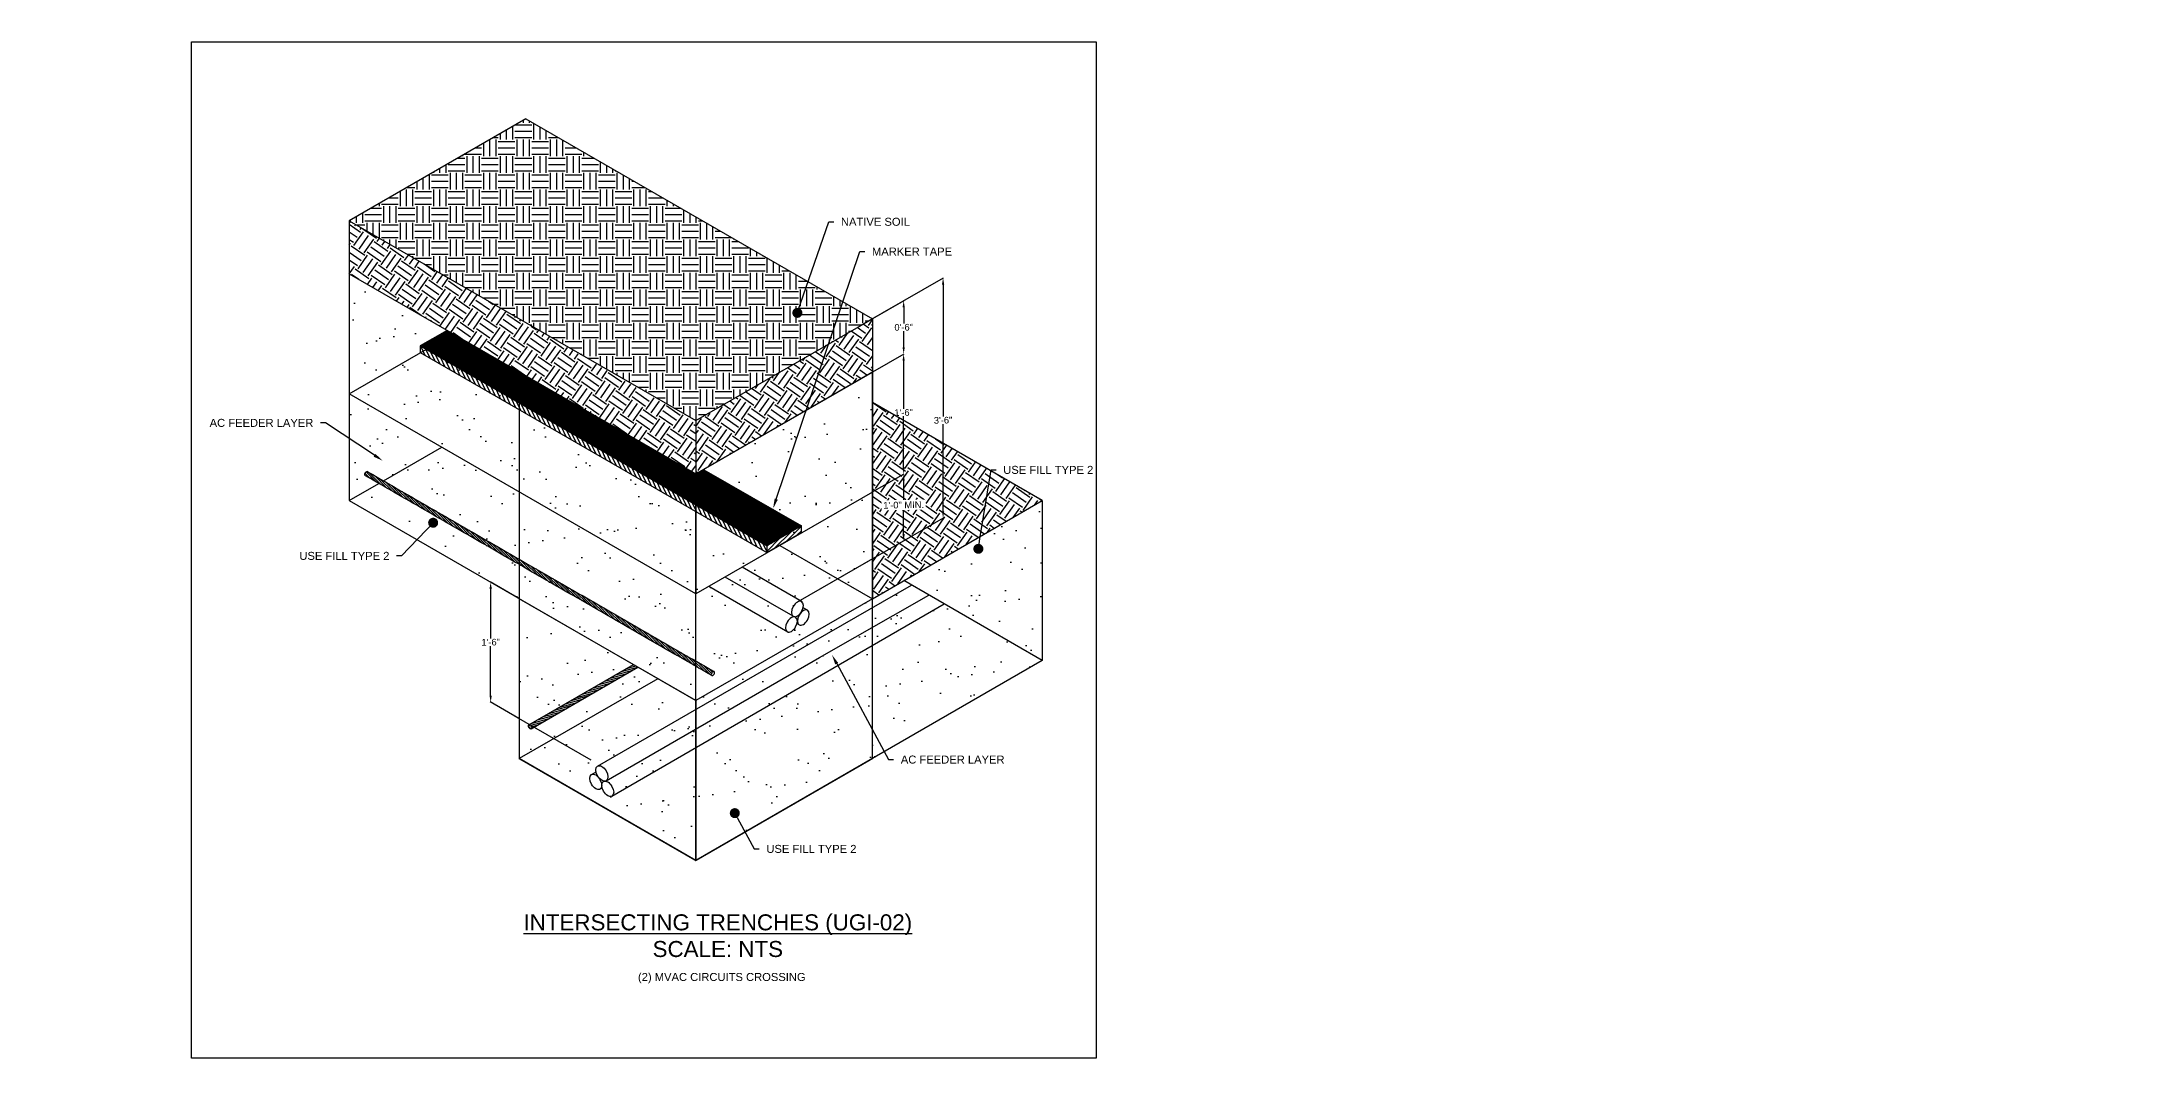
# Model space of a CAD drawing. Header units: feet. Extents: x -17 to 1425, y -283 to 55.
# Drawn here: x 1112.3 to 1425.5, y -282.5 to -130 of the extents above; entities that cross this region are included whole.
import ezdxf
from ezdxf import colors
from ezdxf.entities.mleader import LeaderData, LeaderLine
from ezdxf.math import Vec2, Vec3

# ---------------------------------------------------------------- set-up
doc = ezdxf.new("R2010")
doc.units = ezdxf.units.FT
doc.header["$MEASUREMENT"] = 0
for name, color, linetype in [('E-CABL-ACMV', 1, 'AC_CABLE'), ('E-CABL-UG2', 142, 'GROUND_WIRE_G2'), ('E-MRKR-TREN', 6, 'Continuous'), ('E-TREN', 3, 'Continuous'), ('E-TREN-HATCH', 254, 'Continuous'), ('G-ANNO-TEXT', 1, 'Continuous'), ('G-DIMS', 7, 'Continuous'), ('text', 1, 'Continuous')]:
    doc.layers.add(name, color=color, linetype=linetype)
doc.layers.add('G-NPLT', color=67, linetype='Continuous', plot=False)
doc.styles.add('NEI-A', font='arial.ttf')
doc.styles.get("Standard").update_dxf_attribs({"font": 'arial.ttf'})
doc.linetypes.add('AC_CABLE', pattern='A,1,-0.2,["AC",Standard,S=0.1,R=0,X=-0.1,Y=-0.05],-0.2', length=1.4)
doc.linetypes.add('GROUND_WIRE_G2', pattern='A,1,-0.2,["G2",Standard,S=0.1,R=0,X=-0.1,Y=-0.05],-0.2', length=1.4)
doc.dimstyles.new('NEI-A', dxfattribs={"dimtxt": 0.1, "dimasz": 0.125, "dimexe": 0.0625, "dimexo": 0.0625, "dimgap": 0.0625, "dimtad": 0, "dimtih": 1, "dimtoh": 1, "dimdec": 4, "dimzin": 3, "dimdsep": 46, "dimlunit": 4, "dimtxsty": 'NEI-A', "dimcen": 0, "dimadec": 0, "dimazin": 0, "dimtfac": 0.75, "dimtdec": 4, "dimtofl": 0, "dimtmove": 0, "dimatfit": 3, "dimfxl": 1, "dimfrac": 1, "dimtolj": 1, "dimtzin": 0, "dimarcsym": 0})
pattern_1 = [(55, (-6082656.7526, -2152754.352), (-0.6139390198, 3.4818212016), [2.5, -2.5]), (55, (-6082657.5206, -2152753.8142), (-0.6139390198, 3.4818212016), [2.5, -2.5]), (55, (-6082658.2885, -2152753.2765), (-0.6139390198, 3.4818212016), [2.5, -2.5]), (145, (-6082658.3653, -2152752.8413), (-3.4818212016, -0.6139390198), [2.5, -2.5]), (145, (-6082657.8275, -2152752.0733), (-3.4818212016, -0.6139390198), [2.5, -2.5]), (145, (-6082657.2898, -2152751.3054), (-3.4818212016, -0.6139390198), [2.5, -2.5])]
pattern_2 = [(37.5, (-6082656.7526, -2152754.352), (-0.2519734324, 7.707295076), [0, -6.08, 0, -6.8, 0, -6.5]), (7.5, (-6082656.753, -2152754.352), (7.079106821, 11.288584261), [0, -3.28, 0, -5.48, 0, -2.1]), (327.5, (-6082661.6726, -2152754.352), (12.456567447, 0.022636214), [0, -2, 0, -7.2, 0, -9.4]), (317.5, (-6082661.673, -2152754.352), (12.024506418, 3.51070226), [0, -1, 0, -4.72, 0, -5.4])]

# ---------------------------------------------------------------- blocks, each defined once
blk = doc.blocks.new('*D17')
at = {"layer": 'Defpoints', "color": 0, "transparency": 16777216}
for p in [(1183.88, -213.56), (1179.6, -229.09), (1183.88, -231.56)]:
    blk.add_point(p, dxfattribs=at)
at = {"layer": 'text', "color": 0, "lineweight": -2, "transparency": 16777216}
for p, q in [((1183.82, -213.52), (1179.54, -211.05)), ((1179.6, -212.09), (1179.6, -219.51)), ((1179.6, -228.09), (1179.6, -220.66)), ((1183.82, -231.52), (1179.54, -229.05))]:
    blk.add_line(p, q, dxfattribs=at)
at = {"layer": 'text', "color": 0, "transparency": 16777216}
for points in [[(1179.43, -212.09), (1179.77, -212.09), (1179.6, -211.09)], [(1179.43, -228.09), (1179.77, -228.09), (1179.6, -229.09)]]:
    blk.add_solid(points, dxfattribs=at)
at = {"layer": 'text', "color": 0, "transparency": 16777216, "insert": (1179.6, -220.09), "char_height": 1, "attachment_point": 5, "rotation": 1, "style": 'NEI-A'}
blk.add_mtext('\\A1;1\'-6"', dxfattribs=at)
blk = doc.blocks.new('*D18')
at = {"layer": 'Defpoints', "color": 0, "transparency": 16777216}
for p in [(1236.84, -171.56), (1241.54, -176.85), (1236.84, -179.56)]:
    blk.add_point(p, dxfattribs=at)
at = {"layer": 'text', "color": 0, "lineweight": -2, "transparency": 16777216}
for p, q in [((1236.9, -171.52), (1241.6, -168.81)), ((1241.54, -169.85), (1241.54, -172.27)), ((1241.54, -175.85), (1241.54, -173.42)), ((1236.9, -179.52), (1241.6, -176.81))]:
    blk.add_line(p, q, dxfattribs=at)
at = {"layer": 'text', "color": 0, "transparency": 16777216}
for points in [[(1241.37, -169.85), (1241.7, -169.85), (1241.54, -168.85)], [(1241.37, -175.85), (1241.7, -175.85), (1241.54, -176.85)]]:
    blk.add_solid(points, dxfattribs=at)
at = {"layer": 'text', "color": 0, "transparency": 16777216, "insert": (1241.54, -172.85), "char_height": 1, "attachment_point": 5, "rotation": 1, "style": 'NEI-A'}
blk.add_mtext('\\A1;0\'-6"', dxfattribs=at)
blk = doc.blocks.new('*D19')
at = {"layer": 'Defpoints', "color": 0, "transparency": 16777216}
for p in [(1241.53, -176.85), (1236.84, -179.56), (1236.71, -197.64)]:
    blk.add_point(p, dxfattribs=at)
at = {"layer": 'text', "color": 0, "lineweight": -2, "transparency": 16777216}
for p, q in [((1236.9, -179.52), (1241.59, -176.81)), ((1241.53, -177.85), (1241.53, -185.05)), ((1241.53, -193.85), (1241.53, -186.2)), ((1236.77, -197.6), (1241.59, -194.81))]:
    blk.add_line(p, q, dxfattribs=at)
at = {"layer": 'text', "color": 0, "transparency": 16777216}
for points in [[(1241.36, -177.85), (1241.7, -177.85), (1241.53, -176.85)], [(1241.36, -193.85), (1241.7, -193.85), (1241.53, -194.85)]]:
    blk.add_solid(points, dxfattribs=at)
at = {"layer": 'text', "color": 0, "transparency": 16777216, "insert": (1241.53, -185.63), "char_height": 1, "attachment_point": 5, "rotation": 1, "style": 'NEI-A'}
blk.add_mtext('\\A1;1\'-6"', dxfattribs=at)
blk = doc.blocks.new('*D20')
at = {"layer": 'Defpoints', "color": 0, "transparency": 16777216}
for p in [(1235.27, -172.47), (1247.45, -201.46), (1225.66, -214.04)]:
    blk.add_point(p, dxfattribs=at)
at = {"layer": 'text', "color": 0, "lineweight": -2, "transparency": 16777216}
for p, q in [((1235.33, -172.43), (1247.51, -165.4)), ((1247.45, -166.43), (1247.45, -186.22)), ((1247.45, -200.46), (1247.45, -187.37)), ((1225.72, -214), (1247.51, -201.42))]:
    blk.add_line(p, q, dxfattribs=at)
at = {"layer": 'text', "color": 0, "transparency": 16777216}
for points in [[(1247.28, -166.43), (1247.62, -166.43), (1247.45, -165.43)], [(1247.28, -200.46), (1247.62, -200.46), (1247.45, -201.46)]]:
    blk.add_solid(points, dxfattribs=at)
at = {"layer": 'text', "color": 0, "transparency": 16777216, "insert": (1247.45, -186.79), "char_height": 1, "attachment_point": 5, "rotation": 1, "style": 'NEI-A'}
blk.add_mtext('\\A1;3\'-6"', dxfattribs=at)
blk = doc.blocks.new('_Dot')
at = {"color": 0, "linetype": 'ByBlock', "lineweight": -2}
blk.add_line((-0.5, 0), (-1, 0), dxfattribs=at)
at = {"color": 0, "linetype": 'ByBlock', "const_width": 0.5}
blk.add_lwpolyline([(-0.25, 0, 1), (0.25, 0, 1)], format="xyb", close=True, dxfattribs=at)
blk = doc.blocks.new('*D23')
at = {"layer": 'Defpoints', "color": 0, "transparency": 16777216}
for p in [(1241.53, -194.85), (1225.66, -214.04)]:
    blk.add_point(p, dxfattribs=at)
at = {"layer": 'text', "color": 0, "lineweight": -2, "transparency": 16777216}
for p, q in [((1236.77, -197.6), (1241.59, -194.81)), ((1241.53, -195.85), (1241.53, -198.93)), ((1241.53, -203.87), (1241.53, -200.08)), ((1225.72, -214), (1241.59, -204.84))]:
    blk.add_line(p, q, dxfattribs=at)
at = {"layer": 'text', "color": 0, "transparency": 16777216}
for points in [[(1241.36, -195.85), (1241.7, -195.85), (1241.53, -194.85)], [(1241.36, -203.87), (1241.7, -203.87), (1241.53, -204.87)]]:
    blk.add_solid(points, dxfattribs=at)
at = {"layer": 'text', "color": 0, "transparency": 16777216, "insert": (1241.53, -199.5), "char_height": 1, "attachment_point": 5, "rotation": 1, "style": 'NEI-A', "bg_fill": 3, "box_fill_scale": 1.25, "bg_fill_color": 256, "bg_fill_true_color": 13158600, "bg_fill_transparency": 0}
blk.add_mtext('\\A1;1\'-0" MIN.', dxfattribs=at)
at = {"layer": 'Defpoints', "color": 0, "transparency": 16777216}
blk.add_point((1236.71, -197.64), dxfattribs=at)

msp = doc.modelspace()

# ---------------------------------------------------------------- hatches: boundary and pattern name
at = {"layer": 'E-CABL-UG2', "linetype": 'Continuous'}
h = msp.add_hatch(dxfattribs=at)
h.set_pattern_fill('ANSI31', color=256, scale=2, angle=90)
h.set_pattern_definition([(135, (-6082655.77974, -2152756.93724), (-0.176776695297, -0.176776695297), [])])
edge = h.paths.add_edge_path()
edge.add_ellipse((1212.92522, -224.79403), major_axis=(-0.17181, -0.29759), ratio=0.577350269, start_angle=180.0019263, end_angle=360, ccw=False)
edge.add_spline(control_points=[(1213.09703, -224.49644), (1187.11627, -209.49644), (1161.1355, -194.49644)], knot_values=[4.141592654, 4.141592654, 4.141592654, 5.141592654, 5.141592654, 5.141592654], weights=[1, 1, 1], degree=2, periodic=0)
edge.add_spline(control_points=[(1161.1355, -194.49644), (1160.96369, -194.39724), (1160.79188, -194.69483)], knot_values=[2.570796327, 2.570796327, 2.570796327, 4.141592654, 4.141592654, 4.141592654], weights=[1, 0.707106781, 1], degree=2, periodic=0)
edge.add_spline(control_points=[(1160.79188, -194.69483), (1160.62006, -194.99242), (1160.79188, -195.09162)], knot_values=[1, 1, 1, 2.570796327, 2.570796327, 2.570796327], weights=[1, 0.707106781, 1], degree=2, periodic=0)
edge.add_spline(control_points=[(1160.79188, -195.09162), (1186.77264, -210.09162), (1212.7534, -225.09162)], knot_values=[0, 0, 0, 1, 1, 1], weights=[1, 1, 1], degree=2, periodic=0)
h = msp.add_hatch(dxfattribs=at)
h.set_pattern_fill('ANSI31', color=256, scale=2, angle=150)
h.set_pattern_definition([(195, (-6082564.53485, -2152814.64292), (0.064704761276, -0.241481456572), [])])
edge = h.paths.add_edge_path()
edge.add_line((1201.69522, -223.84332), (1201.00796, -223.44654))
edge.add_line((1201.00796, -223.44654), (1185.39475, -232.46083))
edge.add_ellipse((1185.52015, -232.78522), major_axis=(0.17181, -0.29759), ratio=0.577350269, start_angle=0, end_angle=360)
edge.add_line((1185.7792, -233.03244), (1201.69522, -223.84332))
at = {"layer": 'E-MRKR-TREN', "linetype": 'Continuous'}
h = msp.add_hatch(dxfattribs=at)
h.set_pattern_fill('ANSI31', color=256)
h.set_pattern_definition([(45, (-6082656.7526, -2152767.79199), (-0.0883883476483, 0.0883883476483), [])])
h.paths.add_polyline_path([(1173.07033, -173.31674), (1169.04155, -175.64276), (1211.04378, -199.89276), (1216.23994, -196.89276), (1211.58226, -194.20817), (1210.36135, -194.84672)])
h.paths.add_polyline_path([(1216.23994, -196.89276), (1211.04378, -199.89276), (1221.00307, -205.64276), (1226.19923, -202.64276)])
at = {"layer": 'E-MRKR-TREN'}
h = msp.add_hatch(dxfattribs=at)
h.set_pattern_fill('ANSI31', color=256, scale=4, angle=70)
h.set_pattern_definition([(115, (-6082656.7526, -2152767.792), (-0.45315389352, -0.21130913087), [])])
h.paths.add_polyline_path([(1221.00307, -206.64276), (1221.00307, -205.64276), (1169.04155, -175.64276), (1169.04155, -176.64276)])
h = msp.add_hatch(dxfattribs=at)
h.set_pattern_fill('ANSI31', color=256, scale=4)
h.set_pattern_definition([(45, (-6082656.7526, -2152767.792), (-0.353553390593, 0.353553390593), [])])
h.paths.add_polyline_path([(1221.00307, -205.64276), (1221.00307, -206.64276), (1226.19923, -203.64276), (1226.19923, -202.64276)])
at = {"layer": 'E-TREN-HATCH', "linetype": 'Continuous'}
h = msp.add_hatch(dxfattribs=at)
h.set_pattern_fill('EARTH', color=256, scale=10)
h.set_pattern_definition([(0, (-6082656.7526, -2152754.352), (2.5, 2.5), [2.5, -2.5]), (0, (-6082656.7526, -2152753.4144), (2.5, 2.5), [2.5, -2.5]), (0, (-6082656.7526, -2152752.477), (2.5, 2.5), [2.5, -2.5]), (90, (-6082656.44, -2152752.1644), (-2.5, 2.5), [2.5, -2.5]), (90, (-6082655.5026, -2152752.1644), (-2.5, 2.5), [2.5, -2.5]), (90, (-6082654.565, -2152752.1644), (-2.5, 2.5), [2.5, -2.5])])
h.paths.add_polyline_path([(1184.87942, -141.55872), (1158.39983, -156.84672), (1210.36135, -186.84672), (1236.84095, -171.55872)])
h = msp.add_hatch(dxfattribs=at)
h.set_pattern_fill('EARTH', color=256, scale=10, angle=55)
h.set_pattern_definition(pattern_1)
h.paths.add_polyline_path([(1158.39983, -164.84672), (1210.36135, -194.84672), (1210.36135, -187.05872), (1158.39983, -156.84672)])
h = msp.add_hatch(dxfattribs=at)
h.set_pattern_fill('AR-SAND', color=252, scale=4)
h.set_pattern_definition(pattern_2)
h.paths.add_polyline_path([(1158.39983, -164.84672), (1158.39983, -198.84672), (1183.88176, -213.55872), (1183.88176, -179.55872)])
h = msp.add_hatch(dxfattribs=at)
h.set_pattern_fill('EARTH', color=256, scale=10, angle=55)
h.set_pattern_definition([(55, (-6082616.773, -2152807.434), (-0.6139390198, 3.4818212016), [2.5, -2.5]), (55, (-6082617.541, -2152806.8962), (-0.6139390198, 3.4818212016), [2.5, -2.5]), (55, (-6082618.309, -2152806.3585), (-0.6139390198, 3.4818212016), [2.5, -2.5]), (145, (-6082618.3857, -2152805.9233), (-3.4818212016, -0.6139390198), [2.5, -2.5]), (145, (-6082617.848, -2152805.1553), (-3.4818212016, -0.6139390198), [2.5, -2.5]), (145, (-6082617.3103, -2152804.3874), (-3.4818212016, -0.6139390198), [2.5, -2.5])])
h.paths.add_polyline_path([(1236.84095, -171.55872), (1216.23994, -183.45272), (1210.36135, -187.05872), (1210.36135, -194.84672), (1236.84095, -179.55872)])
h = msp.add_hatch(dxfattribs=at)
h.set_pattern_fill('AR-SAND', color=252, scale=4)
h.set_pattern_definition([(37.5, (-6082702.39, -2152814.643), (-0.2519734324, 7.707295076), [0, -6.08, 0, -6.8, 0, -6.5]), (7.5, (-6082702.39, -2152814.643), (7.079106821, 11.288584261), [0, -3.28, 0, -5.48, 0, -2.1]), (327.5, (-6082707.31, -2152814.643), (12.456567447, 0.022636214), [0, -2, 0, -7.2, 0, -9.4]), (317.5, (-6082707.31, -2152814.643), (12.024506418, 3.51070226), [0, -1, 0, -4.72, 0, -5.4])])
h.paths.add_polyline_path([(1236.84095, -179.55872), (1210.36135, -195.15921), (1183.88176, -179.55872), (1183.88176, -237.55872), (1210.36135, -252.84672), (1236.84095, -237.55872)])
h = msp.add_hatch(dxfattribs=at)
h.set_pattern_fill('EARTH', color=256, scale=10, angle=55)
h.set_pattern_definition(pattern_1)
h.paths.add_polyline_path([(1236.84095, -184.13472), (1236.84095, -213.55872), (1262.32288, -198.84672)])
h = msp.add_hatch(dxfattribs=at)
h.set_pattern_fill('AR-SAND', color=252, scale=4)
h.set_pattern_definition(pattern_2)
h.paths.add_polyline_path([(1262.32288, -198.84672), (1236.84095, -213.55872), (1236.84095, -237.55872), (1262.32288, -222.84672)])

# ---------------------------------------------------------------- linework, layer by layer
at = {"layer": 'E-CABL-ACMV', "linetype": 'Continuous', "flags": 128}
for points in [[(1210.36135, -204.8534), (1210.35557, -204.85006)], [(1226.29987, -214.04482), (1217.29302, -208.84472)], [(1195.63434, -238.6696), (1228.03131, -219.9652), (1242.70336, -211.51938)], [(1224.14178, -218.55966), (1212.31892, -211.71652)], [(1224.95827, -216.19289), (1214.76195, -210.30604)], [(1196.90422, -240.86669), (1228.9265, -222.37861), (1245.29129, -213.01353)], [(1197.78715, -243.17656), (1247.60121, -214.34716)], [(1227.12875, -215.29169), (1226.4636, -214.90767)], [(1225.85888, -217.48878), (1225.53911, -217.30416)], [(1194.72287, -239.94347), (1195.41733, -239.54253)], [(1196.51728, -240.97947), (1196.6145, -240.92334)], [(1195.99275, -242.14056), (1196.31252, -241.95594)]]:
    msp.add_lwpolyline(points, dxfattribs=at)
at = {"layer": 'E-CABL-ACMV', "linetype": 'Continuous', "extrusion": (0, 0, -1)}
for centre in [(1225.60526, -215.1016), (1226.49329, -216.38994), (1224.69889, -217.42594)]:
    msp.add_ellipse(centre, major_axis=(-0.63442, -1.09884), ratio=0.577350269, dxfattribs=at)
at = {"layer": 'E-CABL-ACMV', "linetype": 'Continuous'}
for centre in [(1195.35833, -241.04172), (1196.2698, -239.76784), (1197.15274, -242.07772)]:
    msp.add_ellipse(centre, major_axis=(0.63442, -1.09884), ratio=0.577350269, dxfattribs=at)
at = {"layer": 'E-CABL-UG2', "linetype": 'Continuous', "flags": 128}
for points in [[(1185.34834, -232.48763), (1201.00796, -223.44654)], [(1185.69197, -233.08281), (1201.69522, -223.84332)]]:
    msp.add_lwpolyline(points, dxfattribs=at)
at = {"layer": 'E-CABL-UG2', "linetype": 'Continuous', "extrusion": (0, 0, -1)}
msp.add_ellipse((1212.92522, -224.79403), major_axis=(-0.17181, -0.29759), ratio=0.577350269, dxfattribs=at)
at = {"layer": 'E-CABL-UG2', "linetype": 'Continuous'}
msp.add_ellipse((1185.52015, -232.78522), major_axis=(0.17181, -0.29759), ratio=0.577350269, dxfattribs=at)
msp.add_rational_spline([(1212.7534, -225.09162), (1186.77264, -210.09162), (1160.79188, -195.09162), (1160.62006, -194.99242), (1160.79188, -194.69483), (1160.96369, -194.39724), (1161.1355, -194.49644), (1187.11627, -209.49644), (1213.09703, -224.49644)], [1, 1, 1, 0.707106781187, 1, 0.707106781187, 1, 1, 1], degree=2, knots=[0, 0, 0, 1, 1, 2.570796327, 2.570796327, 4.141592654, 4.141592654, 5.141592654, 5.141592654, 5.141592654], dxfattribs=at)
at = {"layer": 'E-MRKR-TREN', "linetype": 'Continuous', "flags": 128}
for points in [[(1173.07033, -173.31674), (1169.04155, -175.64276), (1169.04155, -176.64276)], [(1173.07033, -173.31674), (1210.37364, -194.89853), (1211.58226, -194.20817), (1226.19923, -202.64276)], [(1169.04155, -175.64276), (1221.00307, -205.64276)], [(1169.04155, -176.64276), (1221.00307, -206.64276)]]:
    msp.add_lwpolyline(points, dxfattribs=at)
msp.add_lwpolyline([(1221.00307, -205.64276), (1221.00307, -206.64276), (1226.19923, -203.64276), (1226.19923, -202.64276)], close=True, dxfattribs=at)
at = {"layer": 'E-TREN', "color": 252, "linetype": 'Continuous'}
for points in [[(1184.87942, -141.55872), (1158.39983, -156.84672)], [(1184.87942, -141.55872), (1236.84095, -171.55872)], [(1158.39983, -156.84672), (1210.36135, -186.84672)], [(1158.39983, -156.84672), (1158.39983, -198.84672)], [(1158.39983, -164.84672), (1210.36135, -194.84672)], [(1210.36135, -186.84672), (1236.84095, -171.55872)], [(1236.84095, -171.55872), (1236.84095, -213.55872)], [(1158.39983, -182.84672), (1173.98829, -173.84672)], [(1210.36135, -194.84672), (1236.84095, -179.55872)], [(1210.36135, -212.84672), (1158.39983, -182.84672)], [(1262.32288, -198.84672), (1236.84095, -184.13472)], [(1210.36135, -186.84672), (1210.36135, -212.84672)], [(1163.53513, -195.88186), (1172.25624, -190.84672)], [(1158.39983, -198.84672), (1162.84787, -196.27864)], [(1158.39983, -198.84672), (1210.36135, -228.84672)], [(1236.84095, -197.55872), (1210.36135, -212.84672)], [(1236.84095, -213.55872), (1262.32288, -198.84672), (1262.32288, -222.84672)], [(1222.98454, -205.55872), (1236.84095, -213.55872)], [(1262.32288, -222.84672), (1241.53827, -210.84672)], [(1183.88176, -213.55872), (1183.88176, -231.55872)], [(1210.36135, -228.84672), (1183.88176, -213.55872)], [(1236.84095, -213.55872), (1210.36135, -228.84672)], [(1262.32288, -222.84672), (1210.36135, -252.84672)], [(1204.66637, -225.55872), (1183.88176, -237.55872)], [(1210.36135, -228.84672), (1210.36135, -252.84672)], [(1210.36135, -252.84672), (1183.88176, -237.55872)]]:
    msp.add_lwpolyline(points, dxfattribs=at)
at = {"layer": 'E-TREN', "color": 252, "linetype": 'Continuous', "const_width": 0.2}
for points in [[(1183.88176, -179.55872), (1183.88176, -237.55872), (1210.36135, -252.84672), (1236.84095, -237.55872), (1236.84095, -179.55872)], [(1183.88176, -179.55872), (1210.36135, -194.84672)], [(1236.84095, -179.55872), (1210.36135, -194.84672)], [(1210.36135, -252.84672), (1210.36135, -194.84672)]]:
    msp.add_lwpolyline(points, dxfattribs=at)
at = {"layer": 'G-DIMS', "flags": 128}
msp.add_lwpolyline([(1183.07231, -231.09138), (1194.60243, -237.7483)], dxfattribs=at)
at = {"layer": 'G-NPLT'}
msp.add_lwpolyline([(1134.74657, -130.00529), (1270.42077, -130.00529), (1270.42077, -282.50314), (1134.74657, -282.50314)], close=True, dxfattribs=at)
at = {"layer": 'text'}
for p, q in [((1236.90345, -179.52264), (1241.5938, -176.81466)), ((1241.5313, -177.85074), (1241.5313, -185.05241)), ((1241.5313, -193.85074), (1241.5313, -186.19873)), ((1236.76849, -197.60056), (1241.5938, -194.81466))]:
    msp.add_line(p, q, dxfattribs=at)
for points in [[(1241.36464, -177.85074), (1241.69797, -177.85074), (1241.5313, -176.85074)], [(1241.36464, -193.85074), (1241.69797, -193.85074), (1241.5313, -194.85074)]]:
    msp.add_solid(points, dxfattribs=at)

# ---------------------------------------------------------------- texts
at = {"layer": 'G-ANNO-TEXT', "attachment_point": 5, "style": 'NEI-A'}
for s, width, insert, char_height in [('{\\LINTERSECTING TRENCHES (UGI-02)\\P\\l\\C7;SCALE: NTS}', 77.1827967, (1213.66682, -264.13001), 2.4), ('\\pi-3.6,l4.8,t4.8;(2)^IMVAC CIRCUITS CROSSING ', 35.963125, (1213.66682, -270.4913), 1.2)]:
    msp.add_mtext_dynamic_manual_height_columns(s, width=width, gutter_width=6.5625, heights=[0], dxfattribs=dict(at, insert=insert, char_height=char_height))
at = {"layer": 'text', "insert": (1241.5313, -185.62557), "char_height": 1, "attachment_point": 5, "rotation": 1, "style": 'NEI-A'}
msp.add_mtext('\\A1;1\'-6"', dxfattribs=at)

# ---------------------------------------------------------------- dimensions: what is measured, and where the dimension line sits
at = {"layer": 'text'}
dim = msp.add_linear_dim(base=(1247.45046, -201.45517), p1=(1235.27156, -172.46617), p2=(1225.65949, -214.03619), angle=90, dimstyle='NEI-A', override={"dimtxt": 1, "dimasz": 1, "dimdec": 0}, dxfattribs=at)
dim.commit()
dim.dimension.update_dxf_attribs({"geometry": '*D20', "text_midpoint": (1247.45046, -186.79333), "dimtype": 160, "text_rotation": 1})
dim = msp.add_linear_dim(base=(1241.53827, -176.84672), p1=(1236.84095, -171.55872), p2=(1236.84095, -179.55872), angle=90, text='0\'-6"', dimstyle='NEI-A', override={"dimtxt": 1, "dimasz": 1}, dxfattribs=at)
dim.commit()
dim.dimension.update_dxf_attribs({"geometry": '*D18', "text_midpoint": (1241.53827, -172.84672), "text_rotation": 1})
dim = msp.add_linear_dim(base=(1241.5313, -176.85074), p1=(1236.70599, -197.63664), p2=(1236.84095, -179.55872), angle=90, text='1\'-6"', dimstyle='NEI-A', override={"dimtxt": 1, "dimasz": 1}, dxfattribs=at)
dim.commit()
dim.dimension.update_dxf_attribs({"geometry": '*D19', "text_midpoint": (1241.5313, -185.62557), "dimtype": 160, "text_rotation": 1})
dim = msp.add_linear_dim(base=(1179.59911, -229.08613), p1=(1183.88176, -213.55872), p2=(1183.88176, -231.55872), angle=90, dimstyle='NEI-A', override={"dimtxt": 1, "dimasz": 1}, dxfattribs=at)
dim.commit()
dim.dimension.update_dxf_attribs({"geometry": '*D17', "text_midpoint": (1179.59911, -220.08613), "text_rotation": 1})

# ---------------------------------------------------------------- leaders
at = {"layer": 'G-ANNO-TEXT'}
ml = msp.add_multileader_mtext('Standard', dxfattribs=at)
ml.set_content('NATIVE SOIL', color=256, style='NEI-A')
ml.set_leader_properties()
ml.set_arrow_properties(name='DOT')
ml.build(insert=Vec2(0, 0))
ml.multileader.update_dxf_attribs({"dogleg_length": 0.0625, "arrow_head_size": 1.5, "scale": 12})
ctx = ml.context
ctx.base_point, ctx.scale, ctx.char_height, ctx.arrow_head_size, ctx.landing_gap_size, ctx.plane_origin = Vec3(1034.72522, -157.02099), 12, 1.2, 1.5, 1.08, Vec3(1034.89719, -143.89308)
notes = []
notes.append((ctx, [(0, (1, 1, 0), (1033.97522, -157.02099), (1, 0), 0.75, [(0, [(1029.26771, -170.67722)], 0, [])])]))
ctx.mtext.insert, ctx.mtext.width, ctx.mtext.defined_height, ctx.mtext.flow_direction = Vec3(1035.80522, -156.41076), 14.084642, 3.17736, 5
ml = msp.add_multileader_mtext('Standard', dxfattribs=at)
ml.set_content('NATIVE SOIL', color=256, style='NEI-A')
ml.set_leader_properties()
ml.set_arrow_properties(name='DOT')
ml.build(insert=Vec2(0, 0))
ml.multileader.update_dxf_attribs({"dogleg_length": 0.0625, "arrow_head_size": 1.5, "scale": 12})
ctx = ml.context
ctx.base_point, ctx.scale, ctx.char_height, ctx.arrow_head_size, ctx.landing_gap_size, ctx.plane_origin = Vec3(1231.05272, -157.02099), 12, 1.2, 1.5, 1.08, Vec3(1231.22469, -143.89308)
notes.append((ctx, [(0, (1, 1, 0), (1230.30272, -157.02099), (1, 0), 0.75, [(0, [(1225.59521, -170.67722)], 0, [])])]))
ctx.mtext.insert, ctx.mtext.width, ctx.mtext.defined_height, ctx.mtext.flow_direction = Vec3(1232.13272, -156.41076), 14.084642, 3.17736, 5
ml = msp.add_multileader_mtext('Standard', dxfattribs=at)
ml.set_content('MARKER TAPE', color=256, style='NEI-A')
ml.set_leader_properties()
ml.build(insert=Vec2(0, 0))
ml.multileader.update_dxf_attribs({"dogleg_length": 0.0625, "arrow_head_size": 1.5, "scale": 12})
ctx = ml.context
ctx.base_point, ctx.scale, ctx.char_height, ctx.arrow_head_size, ctx.landing_gap_size, ctx.plane_origin = Vec3(1039.37357, -161.4784), 12, 1.2, 1.5, 1.08, Vec3(1045.88385, -157.82093)
notes.append((ctx, [(0, (1, 1, 0), (1038.62357, -161.4784), (1, 0), 0.75, [(0, [(1025.62149, -200.04758)], 0, [])])]))
ctx.mtext.insert, ctx.mtext.width, ctx.mtext.defined_height, ctx.mtext.flow_direction = Vec3(1040.45357, -160.87799), 13.3331964, 3.17736, 5
ml = msp.add_multileader_mtext('Standard', dxfattribs=at)
ml.set_content('MARKER TAPE', color=256, style='NEI-A')
ml.set_leader_properties()
ml.build(insert=Vec2(0, 0))
ml.multileader.update_dxf_attribs({"dogleg_length": 0.0625, "arrow_head_size": 1.5, "scale": 12})
ctx = ml.context
ctx.base_point, ctx.scale, ctx.char_height, ctx.arrow_head_size, ctx.landing_gap_size, ctx.plane_origin = Vec3(1235.70107, -161.4784), 12, 1.2, 1.5, 1.08, Vec3(1242.21135, -157.82093)
notes.append((ctx, [(0, (1, 1, 0), (1234.95107, -161.4784), (1, 0), 0.75, [(0, [(1221.949, -200.04758)], 0, [])])]))
ctx.mtext.insert, ctx.mtext.width, ctx.mtext.defined_height, ctx.mtext.flow_direction = Vec3(1236.78107, -160.87799), 13.3331964, 3.17736, 5
ml = msp.add_multileader_mtext('Standard', dxfattribs=at)
ml.set_content('AC FEEDER LAYER', color=256, style='NEI-A')
ml.set_leader_properties()
ml.build(insert=Vec2(0, 0))
ml.multileader.update_dxf_attribs({"dogleg_length": 0.0625, "arrow_head_size": 1.5, "scale": 12})
ctx = ml.context
ctx.base_point, ctx.scale, ctx.char_height, ctx.arrow_head_size, ctx.landing_gap_size, ctx.plane_origin = Vec3(1142.35618, -187.18216), 12, 1.2, 1.5, 1.08, Vec3(1133.07288, -186.43498)
ctx.text_align_type = 2
notes.append((ctx, [(1, (1, 1, 0), (1154.83916, -187.18216), (-1, 0), 0.75, [(0, [(1163.427, -192.87052)], 0, [])])]))
ctx.mtext.insert, ctx.mtext.width, ctx.mtext.defined_height, ctx.mtext.alignment, ctx.mtext.flow_direction = Vec3(1153.00916, -186.58216), 10.9164366, 3.17736, 3, 5
ml = msp.add_multileader_mtext('Standard', dxfattribs=at)
ml.set_content('USE FILL TYPE 2', color=256, style='NEI-A')
ml.set_leader_properties()
ml.set_arrow_properties(name='DOT')
ml.build(insert=Vec2(0, 0))
ml.multileader.update_dxf_attribs({"dogleg_length": 0.0625, "arrow_head_size": 1.5, "scale": 12})
ctx = ml.context
ctx.base_point, ctx.scale, ctx.char_height, ctx.arrow_head_size, ctx.landing_gap_size, ctx.plane_origin = Vec3(1059.06263, -194.24425), 12, 1.2, 1.5, 1.08, Vec3(1060.19671, -192.62263)
notes.append((ctx, [(0, (1, 1, 0), (1058.31263, -194.24425), (1, 0), 0.75, [(0, [(1056.41388, -206.07983)], 0, [])])]))
ctx.mtext.insert, ctx.mtext.width, ctx.mtext.defined_height, ctx.mtext.flow_direction = Vec3(1060.14263, -193.63402), 14.084642, 3.17736, 5
ml = msp.add_multileader_mtext('Standard', dxfattribs=at)
ml.set_content('USE FILL TYPE 2', color=256, style='NEI-A')
ml.set_leader_properties()
ml.set_arrow_properties(name='DOT')
ml.build(insert=Vec2(0, 0))
ml.multileader.update_dxf_attribs({"dogleg_length": 0.0625, "arrow_head_size": 1.5, "scale": 12})
ctx = ml.context
ctx.base_point, ctx.scale, ctx.char_height, ctx.arrow_head_size, ctx.landing_gap_size, ctx.plane_origin = Vec3(1255.39013, -194.24425), 12, 1.2, 1.5, 1.08, Vec3(1256.52422, -192.62263)
notes.append((ctx, [(0, (1, 1, 0), (1254.64013, -194.24425), (1, 0), 0.75, [(0, [(1252.74139, -206.07983)], 0, [])])]))
ctx.mtext.insert, ctx.mtext.width, ctx.mtext.defined_height, ctx.mtext.flow_direction = Vec3(1256.47013, -193.63402), 14.084642, 3.17736, 5
ml = msp.add_multileader_mtext('Standard', dxfattribs=at)
ml.set_content('USE FILL TYPE 2', color=256, style='NEI-A')
ml.set_leader_properties()
ml.set_arrow_properties(name='DOT')
ml.build(insert=Vec2(0, 0))
ml.multileader.update_dxf_attribs({"dogleg_length": 0.0625, "arrow_head_size": 1.5, "scale": 12})
ctx = ml.context
ctx.base_point, ctx.scale, ctx.char_height, ctx.arrow_head_size, ctx.landing_gap_size, ctx.plane_origin = Vec3(1150.04702, -207.14631), 12, 1.2, 1.5, 1.08, Vec3(1138.59881, -206.90662)
ctx.text_align_type = 2
notes.append((ctx, [(1, (1, 1, 0), (1166.24624, -207.14631), (-1, 0), 0.75, [(0, [(1170.97458, -202.16918)], 0, [])])]))
ctx.mtext.insert, ctx.mtext.width, ctx.mtext.defined_height, ctx.mtext.alignment, ctx.mtext.flow_direction = Vec3(1164.41624, -206.53608), 14.084642, 3.17736, 3, 5
ml = msp.add_multileader_mtext('Standard', dxfattribs=at)
ml.set_content('AC FEEDER LAYER', color=256, style='NEI-A')
ml.set_leader_properties()
ml.build(insert=Vec2(0, 0))
ml.multileader.update_dxf_attribs({"dogleg_length": 0.0625, "arrow_head_size": 1.5, "scale": 12})
ctx = ml.context
ctx.base_point, ctx.scale, ctx.char_height, ctx.arrow_head_size, ctx.landing_gap_size, ctx.plane_origin = Vec3(1043.70345, -237.69481), 12, 1.2, 1.5, 1.08, Vec3(1037.93266, -236.94762)
notes.append((ctx, [(0, (1, 1, 0), (1042.95345, -237.69481), (1, 0), 0.75, [(0, [(1034.45208, -221.98366)], 0, [])])]))
ctx.mtext.insert, ctx.mtext.width, ctx.mtext.defined_height, ctx.mtext.flow_direction = Vec3(1044.78345, -237.09481), 10.9164366, 3.17736, 5
ml = msp.add_multileader_mtext('Standard', dxfattribs=at)
ml.set_content('AC FEEDER LAYER', color=256, style='NEI-A')
ml.set_leader_properties()
ml.build(insert=Vec2(0, 0))
ml.multileader.update_dxf_attribs({"dogleg_length": 0.0625, "arrow_head_size": 1.5, "scale": 12})
ctx = ml.context
ctx.base_point, ctx.scale, ctx.char_height, ctx.arrow_head_size, ctx.landing_gap_size, ctx.plane_origin = Vec3(1240.03096, -237.69481), 12, 1.2, 1.5, 1.08, Vec3(1234.26016, -236.94762)
notes.append((ctx, [(0, (1, 1, 0), (1239.28096, -237.69481), (1, 0), 0.75, [(0, [(1230.77958, -221.98366)], 0, [])])]))
ctx.mtext.insert, ctx.mtext.width, ctx.mtext.defined_height, ctx.mtext.flow_direction = Vec3(1241.11096, -237.09481), 10.9164366, 3.17736, 5
ml = msp.add_multileader_mtext('Standard', dxfattribs=at)
ml.set_content('USE FILL TYPE 2', color=256, style='NEI-A')
ml.set_leader_properties()
ml.set_arrow_properties(name='DOT')
ml.build(insert=Vec2(0, 0))
ml.multileader.update_dxf_attribs({"dogleg_length": 0.0625, "arrow_head_size": 1.5, "scale": 12})
ctx = ml.context
ctx.base_point, ctx.scale, ctx.char_height, ctx.arrow_head_size, ctx.landing_gap_size, ctx.plane_origin = Vec3(1023.54133, -251.10526), 12, 1.2, 1.5, 1.08, Vec3(1014.06486, -252.98054)
notes.append((ctx, [(0, (1, 1, 0), (1022.79133, -251.10526), (1, 0), 0.75, [(0, [(1019.88548, -245.73238)], 0, [])])]))
ctx.mtext.insert, ctx.mtext.width, ctx.mtext.defined_height, ctx.mtext.flow_direction = Vec3(1024.62133, -250.49503), 14.084642, 3.17736, 5
ml = msp.add_multileader_mtext('Standard', dxfattribs=at)
ml.set_content('USE FILL TYPE 2', color=256, style='NEI-A')
ml.set_leader_properties()
ml.set_arrow_properties(name='DOT')
ml.build(insert=Vec2(0, 0))
ml.multileader.update_dxf_attribs({"dogleg_length": 0.0625, "arrow_head_size": 1.5, "scale": 12})
ctx = ml.context
ctx.base_point, ctx.scale, ctx.char_height, ctx.arrow_head_size, ctx.landing_gap_size, ctx.plane_origin = Vec3(1219.86883, -251.10526), 12, 1.2, 1.5, 1.08, Vec3(1210.39237, -252.98054)
notes.append((ctx, [(0, (1, 1, 0), (1219.11883, -251.10526), (1, 0), 0.75, [(0, [(1216.21299, -245.73238)], 0, [])])]))
ctx.mtext.insert, ctx.mtext.width, ctx.mtext.defined_height, ctx.mtext.flow_direction = Vec3(1220.94883, -250.49503), 14.084642, 3.17736, 5
for ctx, leaders in notes:
    for number, flags, end, landing, length, lines in leaders:
        leader = LeaderData()
        leader.index, (leader.has_last_leader_line, leader.has_dogleg_vector, leader.attachment_direction) = number, flags
        leader.last_leader_point, leader.dogleg_vector, leader.dogleg_length = Vec3(end), Vec3(landing), length
        for number, points, colour, breaks in lines:
            line = LeaderLine()
            line.index, line.vertices, line.color, line.breaks = number, Vec3.list(points), colors.encode_raw_color(colour), breaks
            leader.lines.append(line)
        ctx.leaders.append(leader)

# ---------------------------------------------------------------- next in the draw order: dimensions: what is measured, and where the dimension line sits
at = {"layer": 'text'}
dim = msp.add_linear_dim(base=(1241.5313, -194.85074), p1=(1225.65949, -214.03619), p2=(1236.70599, -197.63664), angle=90, text='1\'-0" MIN.', dimstyle='NEI-A', override={"dimtxt": 1, "dimasz": 1, "dimtfill": 1}, dxfattribs=at)
dim.commit()
dim.dimension.update_dxf_attribs({"geometry": '*D23', "text_midpoint": (1241.5313, -199.50206), "dimtype": 160, "text_rotation": 1})

doc.saveas('drawing.dxf')
